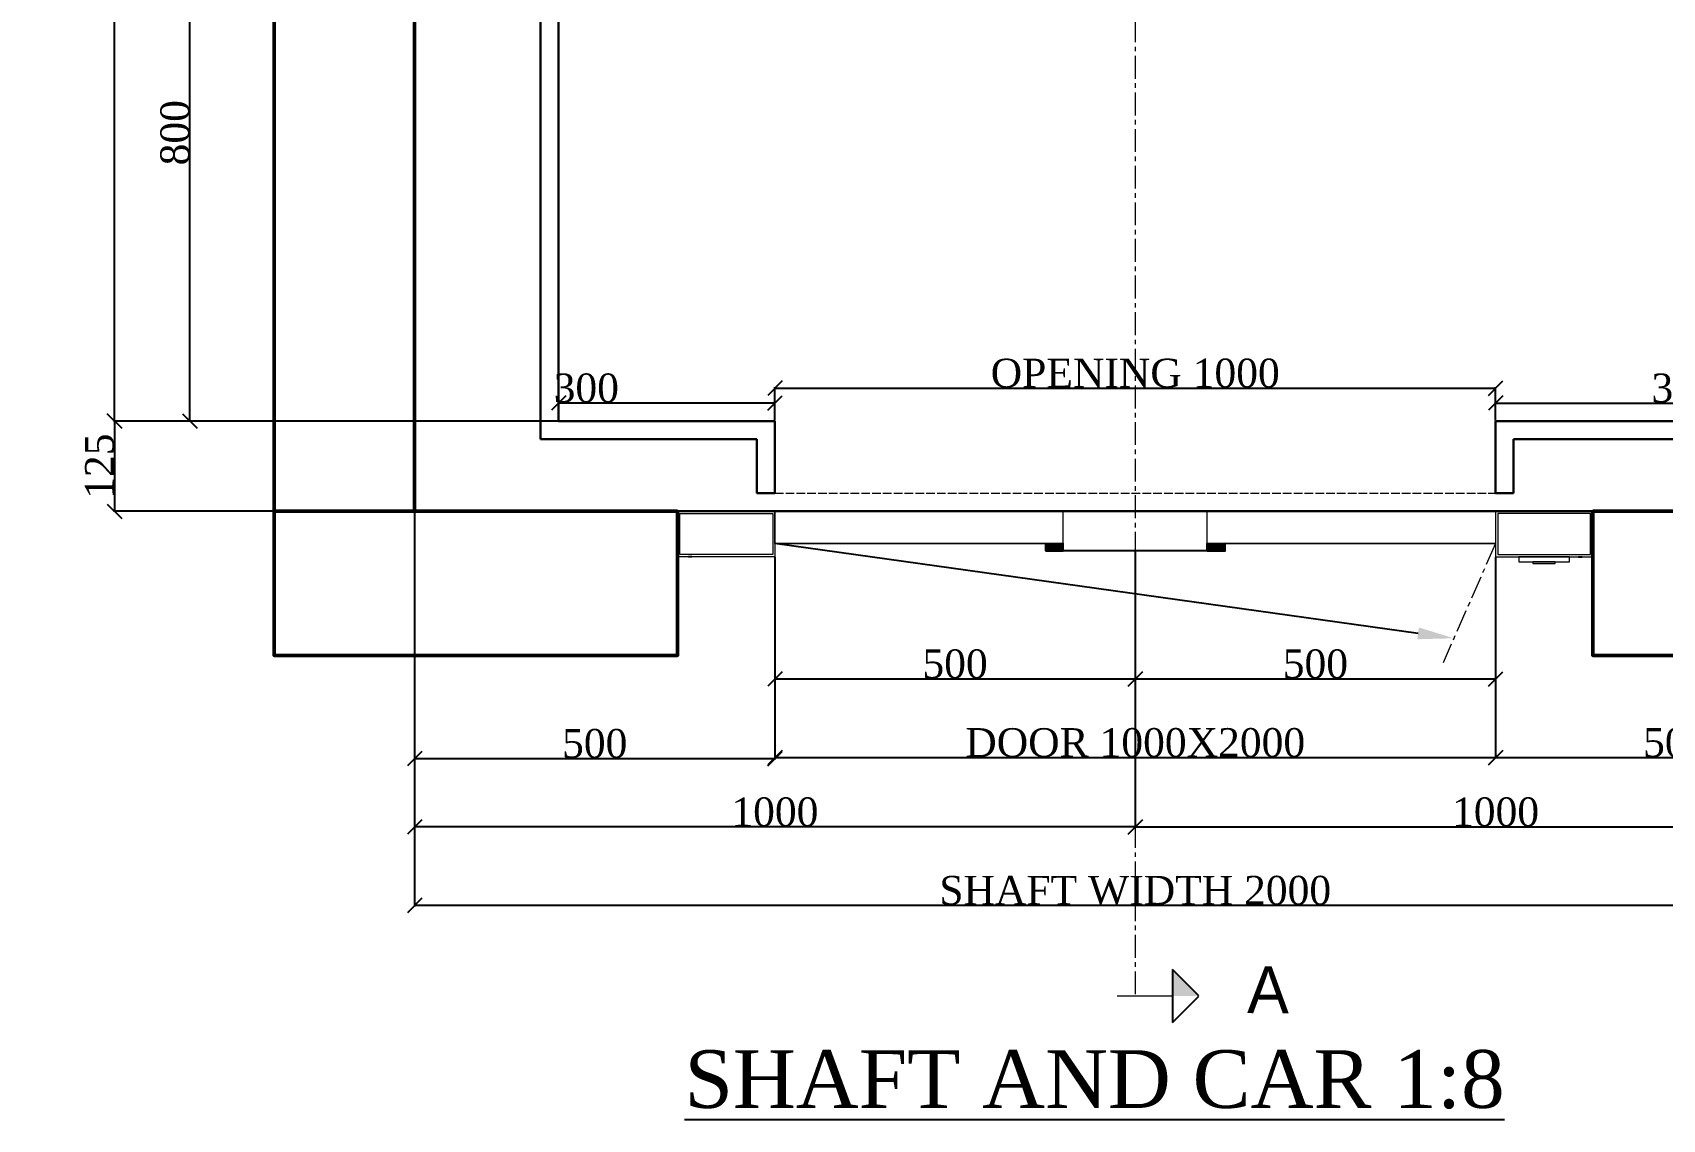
# Model space of a CAD drawing. Header units: millimetres. Extents: x 130 to 3624, y 155 to 3551.
# Drawn here: x 130 to 2391, y 155 to 1662 of the extents above; entities that cross this region are included whole.
import ezdxf
from ezdxf import colors
from ezdxf.entities.mleader import LeaderData, LeaderLine
from ezdxf.math import Vec2, Vec3

# ---------------------------------------------------------------- set-up
doc = ezdxf.new("R2010")
doc.units = ezdxf.units.MM
doc.linetypes.add('ACAD_ISO02W100', pattern=[15, 12, -3])
doc.linetypes.add('CENTER', pattern=[50.8, 31.75, -6.35, 6.35, -6.35])
doc.layers.add('6', color=7, linetype='Continuous')
for name, color, linetype, lineweight in [('Car', 3, 'Continuous', 18), ('CL', 2, 'CENTER', 0), ('DL', 8, 'ACAD_ISO02W100', 0), ('step&guides', 3, 'Continuous', 30), ('Wall', 1, 'Continuous', 50)]:
    doc.layers.add(name, color=color, linetype=linetype, lineweight=lineweight)
doc.styles.add('nassar2', font='cent.shx', dxfattribs={"height": 60})
doc.styles.add('top', font='cent.shx', dxfattribs={"height": 40})
doc.dimstyles.new('top', dxfattribs={"dimtxt": 35, "dimasz": 20, "dimexe": 1.25, "dimexo": 0.625, "dimtad": 1, "dimtxsty": 'top', "dimblk": 'OBLIQUE', "dimcen": 2.5, "dimadec": 0, "dimazin": 0, "dimtfac": 1, "dimtmove": 0, "dimatfit": 3, "dimldrblk": 'OBLIQUE', "dimfxl": 1, "dimarcsym": 0})

# ---------------------------------------------------------------- blocks, each defined once
blk = doc.blocks.new('_Oblique')
at = {"color": 0, "linetype": 'ByBlock', "lineweight": -2}
blk.add_line((-0.5, -0.5), (0.5, 0.5), dxfattribs=at)
blk = doc.blocks.new('*D24')
at = {"color": 0, "lineweight": -2, "transparency": 16777216}
for p, q in [((1159.9, 934.9), (1159.9, 764.7)), ((1659.9, 934.9), (1659.9, 764.7)), ((1159.9, 766), (1659.9, 766))]:
    blk.add_line(p, q, dxfattribs=at)
at = {"layer": 'Defpoints', "color": 0, "transparency": 16777216}
for p in [(1159.9, 935.5), (1659.9, 935.5), (1659.9, 766)]:
    blk.add_point(p, dxfattribs=at)
at = {"color": 0, "lineweight": -2, "transparency": 16777216, "xscale": 20, "yscale": 20, "zscale": 20, "rotation": 180}
blk.add_blockref('_Oblique', (1159.9, 766), dxfattribs=at)
at = {"color": 0, "lineweight": -2, "transparency": 16777216, "xscale": 20, "yscale": 20, "zscale": 20}
blk.add_blockref('_Oblique', (1659.9, 766), dxfattribs=at)
at = {"color": 0, "transparency": 16777216, "insert": (1409.9, 786.6), "char_height": 40, "attachment_point": 5, "style": 'top'}
blk.add_mtext('500', dxfattribs=at)
blk = doc.blocks.new('*D25')
at = {"color": 0, "lineweight": -2, "transparency": 16777216}
for p, q in [((1659.9, 943), (1659.9, 764.7)), ((2159.9, 934.9), (2159.9, 764.7)), ((1659.9, 766), (2159.9, 766))]:
    blk.add_line(p, q, dxfattribs=at)
at = {"layer": 'Defpoints', "color": 0, "transparency": 16777216}
for p in [(1659.9, 943.6), (2159.9, 935.5), (2159.9, 766)]:
    blk.add_point(p, dxfattribs=at)
at = {"color": 0, "lineweight": -2, "transparency": 16777216, "xscale": 20, "yscale": 20, "zscale": 20, "rotation": 180}
blk.add_blockref('_Oblique', (1659.9, 766), dxfattribs=at)
at = {"color": 0, "lineweight": -2, "transparency": 16777216, "xscale": 20, "yscale": 20, "zscale": 20}
blk.add_blockref('_Oblique', (2159.9, 766), dxfattribs=at)
at = {"color": 0, "transparency": 16777216, "insert": (1909.9, 786.6), "char_height": 40, "attachment_point": 5, "style": 'top'}
blk.add_mtext('500', dxfattribs=at)
blk = doc.blocks.new('*D8')
at = {"color": 0, "lineweight": -2, "transparency": 16777216}
for p, q in [((1159.9, 814.2), (1159.9, 655.5)), ((2159.9, 818.3), (2159.9, 655.5)), ((1159.9, 656.8), (2159.9, 656.8))]:
    blk.add_line(p, q, dxfattribs=at)
at = {"layer": 'Defpoints', "color": 0, "transparency": 16777216}
for p in [(1159.9, 814.9), (2159.9, 818.9), (2159.9, 656.8)]:
    blk.add_point(p, dxfattribs=at)
at = {"color": 0, "lineweight": -2, "transparency": 16777216, "xscale": 20, "yscale": 20, "zscale": 20, "rotation": 180}
blk.add_blockref('_Oblique', (1159.9, 656.8), dxfattribs=at)
at = {"color": 0, "lineweight": -2, "transparency": 16777216, "xscale": 20, "yscale": 20, "zscale": 20}
blk.add_blockref('_Oblique', (2159.9, 656.8), dxfattribs=at)
at = {"color": 0, "transparency": 16777216, "insert": (1659.9, 677.4), "char_height": 40, "attachment_point": 5, "style": 'top'}
blk.add_mtext('DOOR 1000X2000', dxfattribs=at)
blk = doc.blocks.new('*D9')
at = {"color": 0, "lineweight": -2, "transparency": 16777216}
for p, q in [((859.9, 1124.2), (859.9, 1149.9)), ((1159.9, 1148.6), (859.9, 1148.6)), ((1159.9, 1124.2), (1159.9, 1149.9))]:
    blk.add_line(p, q, dxfattribs=at)
at = {"layer": 'Defpoints', "color": 0, "transparency": 16777216}
for p in [(859.9, 1148.6), (859.9, 1123.6), (1159.9, 1123.6)]:
    blk.add_point(p, dxfattribs=at)
at = {"color": 0, "lineweight": -2, "transparency": 16777216, "xscale": 20, "yscale": 20, "zscale": 20, "rotation": 180}
blk.add_blockref('_Oblique', (859.9, 1148.6), dxfattribs=at)
at = {"color": 0, "lineweight": -2, "transparency": 16777216, "xscale": 20, "yscale": 20, "zscale": 20}
blk.add_blockref('_Oblique', (1159.9, 1148.6), dxfattribs=at)
at = {"color": 0, "transparency": 16777216, "insert": (898.2, 1169.3), "char_height": 40, "attachment_point": 5, "style": 'top'}
blk.add_mtext('300', dxfattribs=at)
blk = doc.blocks.new('*D10')
at = {"color": 0, "lineweight": -2, "transparency": 16777216}
for p, q in [((1159.9, 1124.2), (1159.9, 1170.5)), ((1159.9, 1169.3), (2159.9, 1169.3)), ((2159.9, 1124.2), (2159.9, 1170.5))]:
    blk.add_line(p, q, dxfattribs=at)
at = {"layer": 'Defpoints', "color": 0, "transparency": 16777216}
for p in [(2159.9, 1169.3), (1159.9, 1123.6), (2159.9, 1123.6)]:
    blk.add_point(p, dxfattribs=at)
at = {"color": 0, "lineweight": -2, "transparency": 16777216, "xscale": 20, "yscale": 20, "zscale": 20, "rotation": 180}
blk.add_blockref('_Oblique', (1159.9, 1169.3), dxfattribs=at)
at = {"color": 0, "lineweight": -2, "transparency": 16777216, "xscale": 20, "yscale": 20, "zscale": 20}
blk.add_blockref('_Oblique', (2159.9, 1169.3), dxfattribs=at)
at = {"color": 0, "transparency": 16777216, "insert": (1659.9, 1189.9), "char_height": 40, "attachment_point": 5, "style": 'top'}
blk.add_mtext('OPENING 1000', dxfattribs=at)
blk = doc.blocks.new('*D26')
at = {"color": 0, "lineweight": -2, "transparency": 16777216}
for p, q in [((2159.9, 1124.2), (2159.9, 1149.9)), ((2159.9, 1148.6), (2459.9, 1148.6)), ((2459.9, 1124.2), (2459.9, 1149.9))]:
    blk.add_line(p, q, dxfattribs=at)
at = {"layer": 'Defpoints', "color": 0, "transparency": 16777216}
for p in [(2459.9, 1148.6), (2159.9, 1123.6), (2459.9, 1123.6)]:
    blk.add_point(p, dxfattribs=at)
at = {"color": 0, "lineweight": -2, "transparency": 16777216, "xscale": 20, "yscale": 20, "zscale": 20, "rotation": 180}
blk.add_blockref('_Oblique', (2159.9, 1148.6), dxfattribs=at)
at = {"color": 0, "lineweight": -2, "transparency": 16777216, "xscale": 20, "yscale": 20, "zscale": 20}
blk.add_blockref('_Oblique', (2459.9, 1148.6), dxfattribs=at)
at = {"color": 0, "transparency": 16777216, "insert": (2421.5, 1169.3), "char_height": 40, "attachment_point": 5, "style": 'top'}
blk.add_mtext('300', dxfattribs=at)
blk = doc.blocks.new('*D11')
at = {"color": 0, "lineweight": -2, "transparency": 16777216}
for p, q in [((2659.9, 998), (2659.9, 655.5)), ((2159.9, 850.1), (2159.9, 655.5)), ((2159.9, 656.8), (2659.9, 656.8))]:
    blk.add_line(p, q, dxfattribs=at)
at = {"layer": 'Defpoints', "color": 0, "transparency": 16777216}
for p in [(2659.9, 998.6), (2159.9, 850.8), (2659.9, 656.8)]:
    blk.add_point(p, dxfattribs=at)
at = {"color": 0, "lineweight": -2, "transparency": 16777216, "xscale": 20, "yscale": 20, "zscale": 20, "rotation": 180}
blk.add_blockref('_Oblique', (2159.9, 656.8), dxfattribs=at)
at = {"color": 0, "lineweight": -2, "transparency": 16777216, "xscale": 20, "yscale": 20, "zscale": 20}
blk.add_blockref('_Oblique', (2659.9, 656.8), dxfattribs=at)
at = {"color": 0, "transparency": 16777216, "insert": (2409.9, 677.4), "char_height": 40, "attachment_point": 5, "style": 'top'}
blk.add_mtext('500', dxfattribs=at)
blk = doc.blocks.new('*D12')
at = {"color": 0, "lineweight": -2, "transparency": 16777216}
for p, q in [((659.9, 998), (659.9, 654.3)), ((1159.9, 934.9), (1159.9, 654.3)), ((659.9, 655.5), (1159.9, 655.5))]:
    blk.add_line(p, q, dxfattribs=at)
at = {"layer": 'Defpoints', "color": 0, "transparency": 16777216}
for p in [(659.9, 998.6), (1159.9, 935.5), (1159.9, 655.5)]:
    blk.add_point(p, dxfattribs=at)
at = {"color": 0, "lineweight": -2, "transparency": 16777216, "xscale": 20, "yscale": 20, "zscale": 20, "rotation": 180}
blk.add_blockref('_Oblique', (659.9, 655.5), dxfattribs=at)
at = {"color": 0, "lineweight": -2, "transparency": 16777216, "xscale": 20, "yscale": 20, "zscale": 20}
blk.add_blockref('_Oblique', (1159.9, 655.5), dxfattribs=at)
at = {"color": 0, "transparency": 16777216, "insert": (909.9, 676.2), "char_height": 40, "attachment_point": 5, "style": 'top'}
blk.add_mtext('500', dxfattribs=at)
blk = doc.blocks.new('*D13')
at = {"color": 0, "lineweight": -2, "transparency": 16777216}
for p, q in [((659.9, 998), (659.9, 559.5)), ((1659.9, 838.9), (1659.9, 559.5)), ((1659.9, 560.7), (659.9, 560.7))]:
    blk.add_line(p, q, dxfattribs=at)
at = {"layer": 'Defpoints', "color": 0, "transparency": 16777216}
for p in [(659.9, 998.6), (1659.9, 839.5), (659.9, 560.7)]:
    blk.add_point(p, dxfattribs=at)
at = {"color": 0, "lineweight": -2, "transparency": 16777216, "xscale": 20, "yscale": 20, "zscale": 20, "rotation": 180}
blk.add_blockref('_Oblique', (659.9, 560.7), dxfattribs=at)
at = {"color": 0, "lineweight": -2, "transparency": 16777216, "xscale": 20, "yscale": 20, "zscale": 20}
blk.add_blockref('_Oblique', (1659.9, 560.7), dxfattribs=at)
at = {"color": 0, "transparency": 16777216, "insert": (1159.9, 581.3), "char_height": 40, "attachment_point": 5, "style": 'top'}
blk.add_mtext('1000', dxfattribs=at)
blk = doc.blocks.new('*D14')
at = {"color": 0, "lineweight": -2, "transparency": 16777216}
for p, q in [((2659.9, 998), (2659.9, 559.5)), ((1659.9, 838.9), (1659.9, 559.5)), ((1659.9, 560.7), (2659.9, 560.7))]:
    blk.add_line(p, q, dxfattribs=at)
at = {"layer": 'Defpoints', "color": 0, "transparency": 16777216}
for p in [(2659.9, 998.6), (1659.9, 839.5), (2659.9, 560.7)]:
    blk.add_point(p, dxfattribs=at)
at = {"color": 0, "lineweight": -2, "transparency": 16777216, "xscale": 20, "yscale": 20, "zscale": 20, "rotation": 180}
blk.add_blockref('_Oblique', (1659.9, 560.7), dxfattribs=at)
at = {"color": 0, "lineweight": -2, "transparency": 16777216, "xscale": 20, "yscale": 20, "zscale": 20}
blk.add_blockref('_Oblique', (2659.9, 560.7), dxfattribs=at)
at = {"color": 0, "transparency": 16777216, "insert": (2159.9, 581.3), "char_height": 40, "attachment_point": 5, "style": 'top'}
blk.add_mtext('1000', dxfattribs=at)
blk = doc.blocks.new('*D27')
at = {"color": 0, "lineweight": -2, "transparency": 16777216}
for p, q in [((659.9, 998), (659.9, 450.5)), ((2659.9, 998), (2659.9, 450.5)), ((2659.9, 451.7), (659.9, 451.7))]:
    blk.add_line(p, q, dxfattribs=at)
at = {"layer": 'Defpoints', "color": 0, "transparency": 16777216}
for p in [(659.9, 998.6), (2659.9, 998.6), (659.9, 451.7)]:
    blk.add_point(p, dxfattribs=at)
at = {"color": 0, "lineweight": -2, "transparency": 16777216, "xscale": 20, "yscale": 20, "zscale": 20, "rotation": 180}
blk.add_blockref('_Oblique', (659.9, 451.7), dxfattribs=at)
at = {"color": 0, "lineweight": -2, "transparency": 16777216, "xscale": 20, "yscale": 20, "zscale": 20}
blk.add_blockref('_Oblique', (2659.9, 451.7), dxfattribs=at)
at = {"color": 0, "transparency": 16777216, "insert": (1659.9, 472.3), "char_height": 40, "attachment_point": 5, "style": 'top'}
blk.add_mtext('SHAFT WIDTH 2000', dxfattribs=at)
blk = doc.blocks.new('*D18')
at = {"color": 0, "lineweight": -2, "transparency": 16777216}
for p, q in [((859.2, 2723.6), (242.3, 2723.6)), ((243.5, 1123.6), (243.5, 2723.6)), ((1159.2, 1123.6), (242.3, 1123.6))]:
    blk.add_line(p, q, dxfattribs=at)
at = {"layer": 'Defpoints', "color": 0, "transparency": 16777216}
for p in [(243.5, 2723.6), (859.9, 2723.6), (1159.9, 1123.6)]:
    blk.add_point(p, dxfattribs=at)
at = {"color": 0, "lineweight": -2, "transparency": 16777216, "xscale": 20, "yscale": 20, "zscale": 20}
for p, rotation in [((243.5, 2723.6), 90), ((243.5, 1123.6), 270)]:
    blk.add_blockref('_Oblique', p, dxfattribs=dict(at, rotation=rotation))
at = {"color": 0, "transparency": 16777216, "insert": (222.9, 1973.6), "char_height": 40, "attachment_point": 5, "rotation": 90, "style": 'top'}
blk.add_mtext('CAR DEPTH 1600', dxfattribs=at)
blk = doc.blocks.new('*D28')
at = {"color": 0, "lineweight": -2, "transparency": 16777216}
for p, q in [((664.2, 1923.6), (346.9, 1923.6)), ((348.1, 1123.6), (348.1, 1923.6)), ((464.2, 1123.6), (346.9, 1123.6))]:
    blk.add_line(p, q, dxfattribs=at)
at = {"layer": 'Defpoints', "color": 0, "transparency": 16777216}
for p in [(348.1, 1923.6), (664.9, 1923.6), (464.9, 1123.6)]:
    blk.add_point(p, dxfattribs=at)
at = {"color": 0, "lineweight": -2, "transparency": 16777216, "xscale": 20, "yscale": 20, "zscale": 20}
for p, rotation in [((348.1, 1923.6), 90), ((348.1, 1123.6), 270)]:
    blk.add_blockref('_Oblique', p, dxfattribs=dict(at, rotation=rotation))
at = {"color": 0, "transparency": 16777216, "insert": (327.5, 1523.6), "char_height": 40, "attachment_point": 5, "rotation": 90, "style": 'top'}
blk.add_mtext('800', dxfattribs=at)
blk = doc.blocks.new('*D33')
at = {"color": 0, "lineweight": -2, "transparency": 16777216}
for p, q in [((464.2, 1123.6), (242.3, 1123.6)), ((243.5, 1123.6), (243.5, 998.6)), ((464.2, 998.6), (242.3, 998.6))]:
    blk.add_line(p, q, dxfattribs=at)
at = {"layer": 'Defpoints', "color": 0, "transparency": 16777216}
for p in [(464.9, 1123.6), (243.5, 998.6), (464.9, 998.6)]:
    blk.add_point(p, dxfattribs=at)
at = {"color": 0, "lineweight": -2, "transparency": 16777216, "xscale": 20, "yscale": 20, "zscale": 20}
for p, rotation in [((243.5, 1123.6), 90), ((243.5, 998.6), 270)]:
    blk.add_blockref('_Oblique', p, dxfattribs=dict(at, rotation=rotation))
at = {"color": 0, "transparency": 16777216, "insert": (222.9, 1061.1), "char_height": 40, "attachment_point": 5, "rotation": 90, "style": 'top'}
blk.add_mtext('125', dxfattribs=at)

msp = doc.modelspace()

# ---------------------------------------------------------------- hatches: boundary and pattern name
at = {"true_color": 0x000007, "transparency": 33554666}
h = msp.add_hatch(color=7, dxfattribs=at)
h.paths.add_polyline_path([(1536.081, 953.627), (1559.782, 953.627), (1536.081, 943.62)])
h.paths.add_polyline_path([(1559.782, 953.627), (1536.081, 943.62), (1559.782, 943.62)])
h = msp.add_hatch(color=7, dxfattribs=at)
h.paths.add_polyline_path([(1759.924, 953.627), (1784.678, 953.627), (1759.924, 943.62)])
h.paths.add_polyline_path([(1784.678, 953.627), (1759.924, 943.62), (1784.678, 943.62)])
at = {"layer": 'Car', "lineweight": 25, "ltscale": 4, "transparency": 16777216}
h = msp.add_hatch(color=256, dxfattribs=at)
h.dxf.hatch_style = 1
h.paths.add_polyline_path([(1711.521, 326.281), (1711.622, 363.032), (1748.051, 326.18)])

# ---------------------------------------------------------------- linework, layer by layer
for p, q in [((664.853, 998.584), (2654.853, 998.584)), ((2654.853, 998.584), (664.853, 998.584)), ((1039.853, 998.584), (1044.853, 998.584)), ((2274.853, 998.584), (2279.853, 998.584)), ((2294.853, 998.584), (2294.853, 798.584)), ((1044.853, 935.543), (1039.853, 935.543)), ((2274.853, 935.543), (2279.853, 935.543))]:
    msp.add_line(p, q)
at = {"transparency": 33554666}
msp.add_line((1759.924, 998.584), (1559.782, 998.584), dxfattribs=at)
at = {"color": 7, "linetype": 'Continuous', "lineweight": 20, "transparency": 33554666}
for p, q in [((1159.853, 953.584), (1559.782, 953.584)), ((1759.924, 953.584), (2159.853, 953.584))]:
    msp.add_line(p, q, dxfattribs=at)
for points in [[(1024.853, 998.584), (1159.853, 998.584), (1159.853, 935.543), (1024.853, 935.543)], [(1027.853, 995.564), (1156.853, 995.584), (1156.853, 938.584), (1027.853, 938.564)], [(2294.853, 998.584), (2159.853, 998.584), (2159.853, 935.543), (2294.853, 935.543)], [(2291.853, 995.564), (2162.853, 995.584), (2162.853, 938.584), (2291.853, 938.564)], [(2192.353, 928.237), (2262.353, 928.237), (2262.353, 935.543), (2192.353, 935.543)], [(2211.768, 926.237), (2242.384, 926.237), (2242.384, 928.237), (2211.768, 928.237)]]:
    msp.add_lwpolyline(points, close=True, dxfattribs=at)
for points in [[(1559.782, 953.584), (1159.853, 953.584), (1159.853, 998.584), (2159.853, 998.584), (2159.853, 953.584), (1759.924, 953.584)], [(1559.782, 943.62), (1559.782, 998.584), (1559.782, 998.584)], [(1759.924, 943.62), (1759.924, 948.549), (1759.924, 998.584)]]:
    msp.add_lwpolyline(points, dxfattribs=at)
at = {"color": 7, "linetype": 'Continuous', "lineweight": -2, "true_color": 0x000007, "transparency": 33554666}
for points in [[(1536.081, 953.627), (1559.782, 953.627), (1536.081, 943.62)], [(1559.782, 953.627), (1536.081, 943.62), (1559.782, 943.62)], [(1759.924, 953.627), (1784.678, 953.627), (1759.924, 943.62)], [(1784.678, 953.627), (1759.924, 943.62), (1784.678, 943.62)]]:
    msp.add_lwpolyline(points, close=True, dxfattribs=at)
at = {"color": 7, "linetype": 'Continuous', "lineweight": 20, "true_color": 0x000007, "transparency": 33554666}
for points in [[(1536.081, 943.62), (1536.081, 953.627), (1536.081, 953.627)], [(1784.678, 943.62), (1784.678, 953.627), (1784.678, 953.627)]]:
    msp.add_lwpolyline(points, dxfattribs=at)
at = {"layer": '6', "transparency": 33554666}
msp.add_line((1759.924, 943.62), (1559.782, 943.62), dxfattribs=at)
at = {"layer": 'Car', "lineweight": 25, "ltscale": 4, "transparency": 33554666}
for p, q in [((1711.622, 363.032), (1711.42, 289.53)), ((1748.051, 326.18), (1711.622, 363.032)), ((1711.42, 289.53), (1748.167, 326.054))]:
    msp.add_line(p, q, dxfattribs=at)
at = {"layer": 'Car', "ltscale": 4, "transparency": 33554666}
msp.add_line((1634.733, 326.281), (1711.521, 326.281), dxfattribs=at)
at = {"layer": 'CL'}
for p, q in [((1659.853, 3509.839, -110.467), (1659.853, 326.281)), ((2159.853, 953.584), (2087.063, 788.46))]:
    msp.add_line(p, q, dxfattribs=at)
at = {"layer": 'DL', "transparency": 33554666}
msp.add_line((1159.853, 1023.584), (2159.853, 1023.584), dxfattribs=at)
at = {"layer": 'step&guides'}
for p, q in [((834.853, 2748.584), (834.853, 1098.584)), ((859.853, 2723.584), (859.853, 1123.584)), ((859.853, 1123.584), (1159.853, 1123.584)), ((1159.853, 1123.584), (1159.853, 1023.584)), ((2159.853, 1123.584), (2459.853, 1123.584)), ((2159.853, 1123.584), (2159.853, 1023.584)), ((834.853, 1098.584), (1134.853, 1098.584)), ((1134.853, 1098.584), (1134.853, 1023.584)), ((2184.853, 1098.584), (2484.853, 1098.584)), ((2184.853, 1098.584), (2184.853, 1023.584)), ((1159.853, 1023.584), (1134.853, 1023.584)), ((2184.853, 1023.584), (2159.853, 1023.584))]:
    msp.add_line(p, q, dxfattribs=at)
at = {"layer": 'Wall'}
for points in [[(2294.853, 798.584), (2854.853, 798.584), (2854.853, 3198.584), (464.853, 3198.584), (464.853, 798.584), (1024.853, 798.584)], [(1024.853, 998.584), (659.853, 998.584), (659.853, 2998.584), (2659.853, 2998.584), (2659.853, 998.584), (2294.853, 998.584)]]:
    msp.add_lwpolyline(points, dxfattribs=at)
for points in [[(1024.853, 998.584), (464.853, 998.584), (464.853, 798.584), (1024.853, 798.584)], [(2294.853, 998.584), (2854.853, 998.584), (2854.853, 798.584), (2294.853, 798.584)]]:
    msp.add_lwpolyline(points, close=True, dxfattribs=at)

# ---------------------------------------------------------------- texts
at = {"ltscale": 4, "transparency": 33554666, "insert": (1873.343, 367.077), "char_height": 65, "attachment_point": 3, "rotation": 359.727953}
msp.add_mtext_dynamic_manual_height_columns('A', width=315.98199, gutter_width=125, heights=[0], dxfattribs=at)
at = {"insert": (1034.519, 250.975, -137), "char_height": 80, "attachment_point": 1}
msp.add_mtext_dynamic_manual_height_columns('{\\Fcent|c0;\\L\\C6;SHAFT AND CAR 1:8}', width=2331.14753, gutter_width=200, heights=[0], dxfattribs=at)

# ---------------------------------------------------------------- dimensions: what is measured, and where the dimension line sits
dim = msp.add_linear_dim(base=(243.546, 2723.584), p1=(1159.853, 1123.584), p2=(859.853, 2723.584), angle=90, text='CAR DEPTH <>', dimstyle='top')
dim.commit()
dim.dimension.update_dxf_attribs({"geometry": '*D18', "text_midpoint": (243.546, 1973.584), "dimtype": 160})
for base, p2, picture, middle in [((348.138, 1923.584), (664.853, 1923.584), '*D28', (348.138, 1523.584)), ((243.546, 998.584), (464.853, 998.584), '*D33', (243.546, 1061.084))]:
    dim = msp.add_linear_dim(base=base, p1=(464.853, 1123.584), p2=p2, angle=90, dimstyle='top')
    dim.commit()
    dim.dimension.update_dxf_attribs({"geometry": picture, "text_midpoint": middle, "dimtype": 160})
for base, p1, p2, text, picture, middle in [((2159.853, 1169.274), (1159.853, 1123.584), (2159.853, 1123.584), 'OPENING <>', '*D10', (1659.853, 1169.274)), ((659.853, 451.701), (2659.853, 998.584), (659.853, 998.584), 'SHAFT WIDTH <>', '*D27', (1659.853, 451.701)), ((2159.853, 656.78), (1159.853, 814.863), (2159.853, 818.912), 'DOOR <>X2000', '*D8', (1659.853, 656.78))]:
    dim = msp.add_linear_dim(base=base, p1=p1, p2=p2, text=text, dimstyle='top')
    dim.commit()
    dim.dimension.update_dxf_attribs({"geometry": picture, "text_midpoint": middle, "dimtype": 160})
for base, p1, p2, picture, middle in [((859.853, 1148.649), (1159.853, 1123.584), (859.853, 1123.584), '*D9', (898.228, 1148.649)), ((2459.853, 1148.649), (2159.853, 1123.584), (2459.853, 1123.584), '*D26', (2421.478, 1148.649)), ((1159.853, 655.53), (659.853, 998.584), (1159.853, 935.543), '*D12', (909.853, 655.53)), ((659.853, 560.722), (1659.853, 839.507), (659.853, 998.584), '*D13', (1159.853, 560.722)), ((2659.853, 560.722), (1659.853, 839.507), (2659.853, 998.584), '*D14', (2159.853, 560.722)), ((2659.853, 656.78), (2159.853, 850.769), (2659.853, 998.584), '*D11', (2409.853, 656.78)), ((1659.853, 765.971), (1159.853, 935.543), (1659.853, 935.543), '*D24', (1409.853, 765.971)), ((2159.853, 765.971), (1659.853, 943.62), (2159.853, 935.543), '*D25', (1909.853, 765.971))]:
    dim = msp.add_linear_dim(base=base, p1=p1, p2=p2, dimstyle='top')
    dim.commit()
    dim.dimension.update_dxf_attribs({"geometry": picture, "text_midpoint": middle, "dimtype": 160})

# ---------------------------------------------------------------- leaders
at = {"layer": 'CL'}
ml = msp.add_multileader_mtext('Standard', dxfattribs=at)
ml.set_content('', color=256, style='nassar2')
ml.set_leader_properties()
ml.build(insert=Vec2(0, 0))
ml.multileader.update_dxf_attribs({"text_left_attachment_type": 6, "text_right_attachment_type": 6, "dogleg_length": 0.36, "arrow_head_size": 50})
ctx = ml.context
ctx.base_point, ctx.char_height, ctx.arrow_head_size, ctx.landing_gap_size, ctx.plane_origin = Vec3(1159.673, 953.584), 60, 50, 0.09, Vec3(1665.921, 788.522)
ctx.left_attachment, ctx.right_attachment, ctx.text_align_type = 6, 6, 2
notes = []
notes.append((ctx, [(1, (1, 1, 0), (1159.853, 953.584), (-1, 0), 0.0000157, [(0, [(2101.979, 822.297)], 0, [])])]))
ctx.mtext.insert, ctx.mtext.alignment, ctx.mtext.flow_direction = Vec3(1159.763, 1013.584), 3, 5
for ctx, leaders in notes:
    for number, flags, end, landing, length, lines in leaders:
        leader = LeaderData()
        leader.index, (leader.has_last_leader_line, leader.has_dogleg_vector, leader.attachment_direction) = number, flags
        leader.last_leader_point, leader.dogleg_vector, leader.dogleg_length = Vec3(end), Vec3(landing), length
        for number, points, colour, breaks in lines:
            line = LeaderLine()
            line.index, line.vertices, line.color, line.breaks = number, Vec3.list(points), colors.encode_raw_color(colour), breaks
            leader.lines.append(line)
        ctx.leaders.append(leader)

doc.saveas('drawing.dxf')
